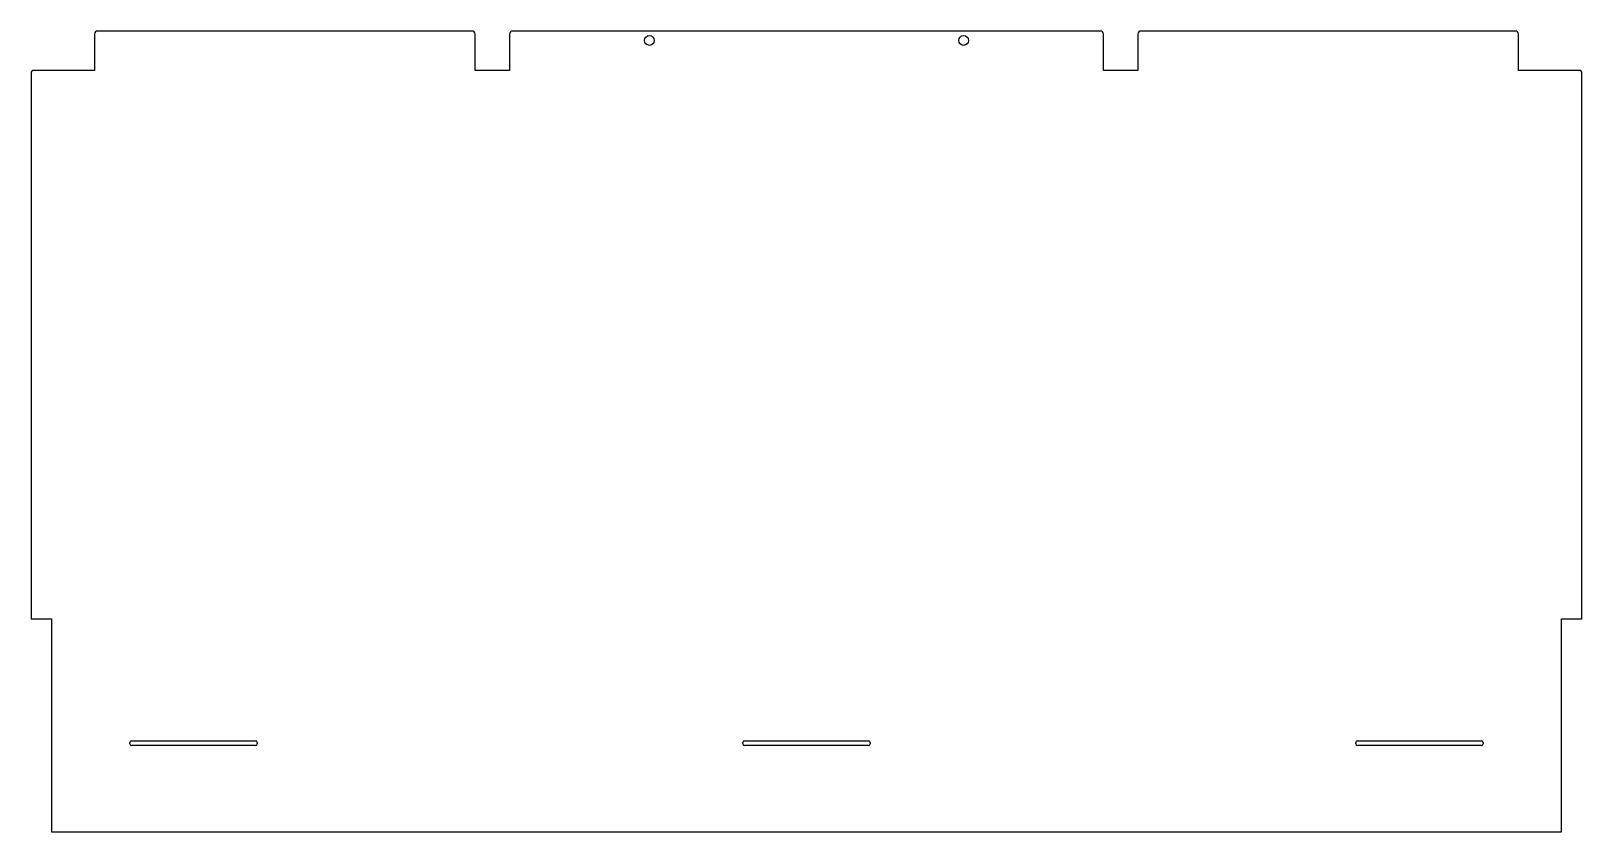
# Model space of a CAD drawing. Extents: x -494 to 494, y -295 to 214.
import ezdxf

# ---------------------------------------------------------------- set-up
doc = ezdxf.new("R2010")
doc.units = 0
doc.header["$MEASUREMENT"] = 0
doc.layers.get('0').update_dxf_attribs({"linetype": 'CONTINUOUS'})

msp = doc.modelspace()

# ---------------------------------------------------------------- linework, layer by layer
at = {"color": 7, "linetype": 'CONTINUOUS'}
for p, q in [((-430.75, -239.25), (-430.75, -238.25)), ((-429.75, -237.25), (-350.75, -237.25)), ((-350.75, -240.25), (-429.75, -240.25)), ((-349.75, -238.25), (-349.75, -239.25)), ((-40.5, -239.25), (-40.5, -238.25)), ((-39.5, -237.25), (39.5, -237.25)), ((39.5, -240.25), (-39.5, -240.25)), ((40.5, -238.25), (40.5, -239.25)), ((349.75, -239.25), (349.75, -238.25)), ((350.75, -237.25), (429.75, -237.25)), ((429.75, -240.25), (350.75, -240.25)), ((430.75, -238.25), (430.75, -239.25))]:
    msp.add_line(p, q, dxfattribs=at)
msp.add_lwpolyline([(491.75, 189.25), (453.25, 189.25), (453.25, 212.25, 0.414214), (451.25, 214.25), (213, 214.25, 0.414214), (211, 212.25), (211, 189.25), (189, 189.25), (189, 212.25, 0.414214), (187, 214.25), (-187, 214.25, 0.414214), (-189, 212.25), (-189, 189.25), (-211, 189.25), (-211, 212.25, 0.414214), (-213, 214.25), (-451.25, 214.25, 0.414214), (-453.25, 212.25), (-453.25, 189.25), (-491.75, 189.25, 0.414214), (-493.75, 187.25), (-493.75, -159.75), (-480.75, -159.75), (-480.75, -295.25), (480.75, -295.25), (480.75, -159.75), (493.75, -159.75), (493.75, 187.25, 0.414214)], format="xyb", close=True, dxfattribs=at)
for centre in [(-100, 208.25), (100, 208.25)]:
    msp.add_circle(centre, 3.1, dxfattribs=at)
for centre, start, end in [((-429.75, -238.25), 90, 180), ((-429.75, -239.25), 180, 270), ((-350.75, -238.25), 0, 90), ((-350.75, -239.25), 270, 0), ((-39.5, -238.25), 90, 180), ((-39.5, -239.25), 180, 270), ((39.5, -238.25), 0, 90), ((39.5, -239.25), 270, 0), ((350.75, -238.25), 90, 180), ((350.75, -239.25), 180, 270), ((429.75, -238.25), 0, 90), ((429.75, -239.25), 270, 0)]:
    msp.add_arc(centre, 1, start, end, dxfattribs=at)

doc.saveas('drawing.dxf')
